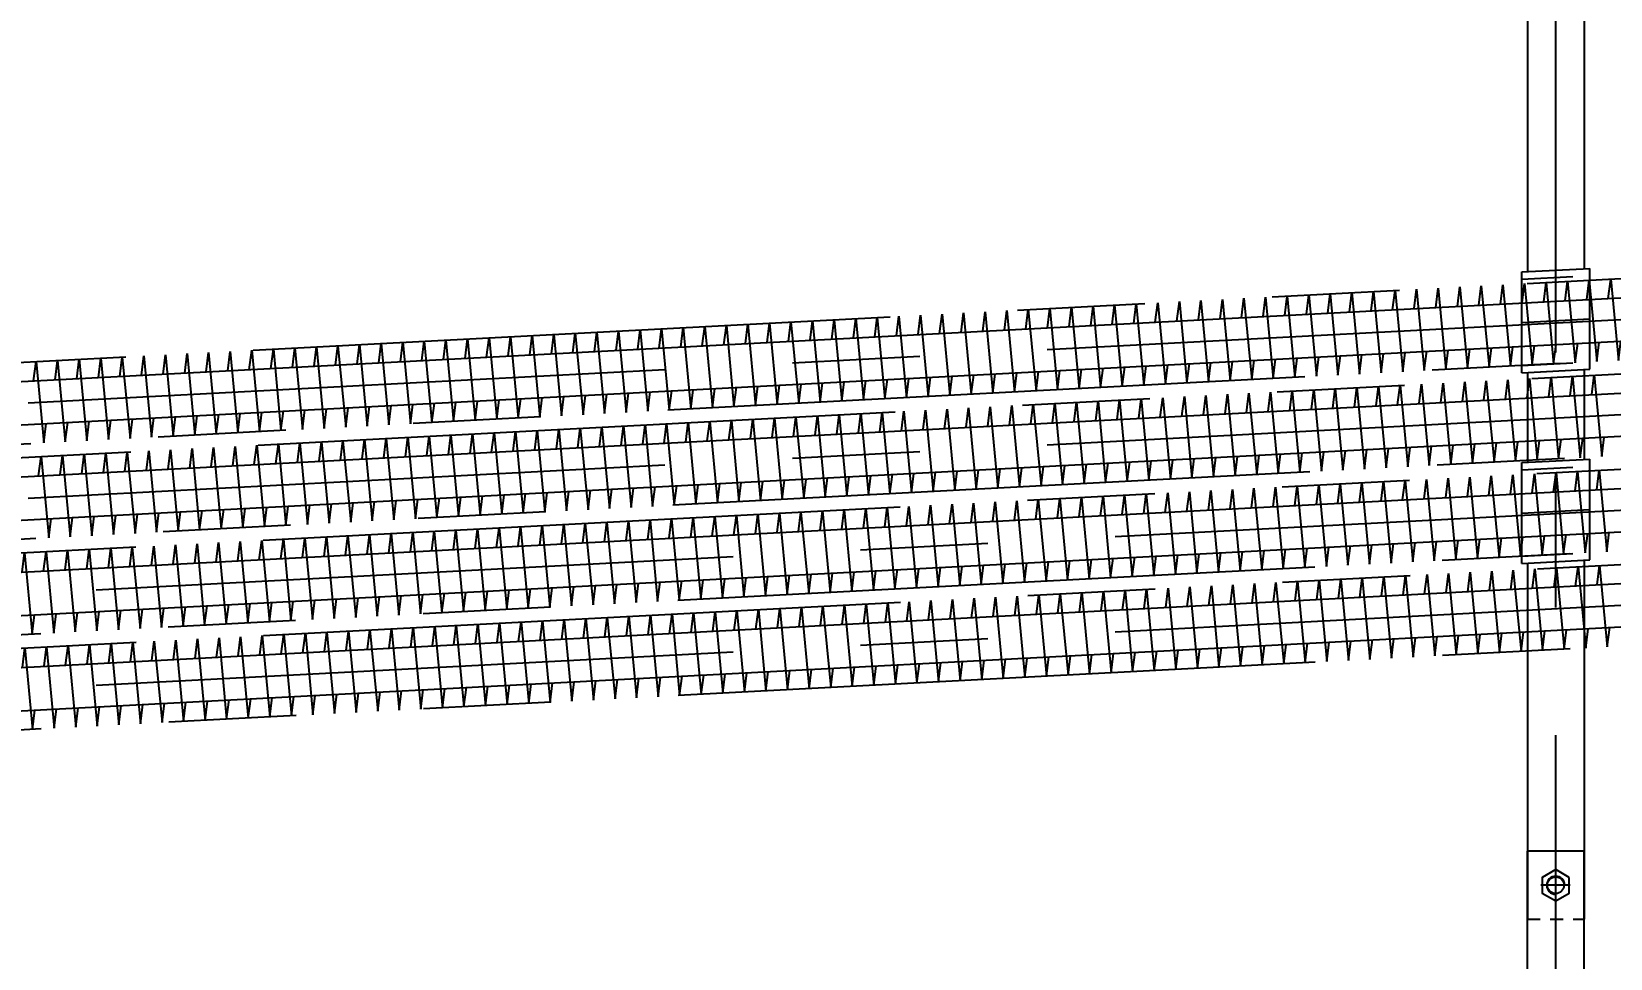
# Model space of a CAD drawing. Extents: x -4179 to 25200, y 0 to 17850.
# Drawn here: x 6583 to 7975, y 14489 to 15307 of the extents above; entities that cross this region are included whole.
import ezdxf

# ---------------------------------------------------------------- set-up
doc = ezdxf.new("R2010")
doc.units = 0
doc.header["$LTSCALE"] = 450
doc.header["$MEASUREMENT"] = 0
for name, pattern in [('CENTER', [2, 1.25, -0.25, 0.25, -0.25]), ('CENTSHORT', [0.22, 0.12, -0.05, 0, -0.05]), ('HIDSHORT', [0.18, 0.1, -0.08]), ('PHANTOM', [2.5, 1.25, -0.25, 0.25, -0.25, 0.25, -0.25])]:
    doc.linetypes.add(name, pattern=pattern)
for name, color, linetype in [('CEN', 1, 'CENTER'), ('DIM', 1, 'Continuous'), ('HID1', 8, 'PHANTOM'), ('TEXT', 4, 'Continuous'), ('Y', 2, 'HIDSHORT')]:
    doc.layers.add(name, color=color, linetype=linetype)
doc.styles.add('SIMP25', font='romans.shx', dxfattribs={"width": 0.8, "height": 75})
doc.dimstyles.get("Standard").update_dxf_attribs({"dimscale": 500.1, "dimtxt": 75, "dimasz": 0.18, "dimexe": 0.18, "dimexo": 0.0625, "dimgap": 0.075, "dimtad": 1, "dimdec": 0, "dimrnd": 0.5, "dimzin": 0, "dimdsep": 46, "dimtxsty": 'SIMP25', "dimcen": 0.09, "dimadec": 0, "dimazin": 0, "dimtfac": 1, "dimtdec": 0, "dimtmove": 1, "dimatfit": 3, "dimfxl": 1, "dimtolj": 1, "dimtzin": 0, "dimarcsym": 0})

# ---------------------------------------------------------------- blocks, each defined once
blk = doc.blocks.new('*D42')
at = {"layer": 'Defpoints', "color": 0, "transparency": 16777216}
for p in [(11416.8, 16696.9), (11416.8, 15760.1), (2028.8, 14683.9)]:
    blk.add_point(p, dxfattribs=at)
at = {"layer": 'DIM', "color": 0, "lineweight": -2, "transparency": 16777216}
for p, q in [((2028.8, 14715.2), (2028.8, 16786.9)), ((11416.8, 15791.4), (11416.8, 16786.9)), ((2118.8, 16696.9), (11326.8, 16696.9))]:
    blk.add_line(p, q, dxfattribs=at)
at = {"layer": 'DIM', "color": 0, "transparency": 16777216}
for points in [[(2118.8, 16711.9), (2118.8, 16681.9), (2028.8, 16696.9)], [(11326.8, 16711.9), (11326.8, 16681.9), (11416.8, 16696.9)]]:
    blk.add_solid(points, dxfattribs=at)
at = {"layer": 'DIM', "color": 0, "transparency": 16777216, "insert": (6722.8, 16771.9), "char_height": 75, "attachment_point": 5, "style": 'SIMP25'}
blk.add_mtext('\\A1;9388', dxfattribs=at)
blk = doc.blocks.new('NUT-M16-F')
at = {"color": 1, "linetype": 'CENTSHORT'}
for p, q in [((14.2, 0), (-14.3, 0)), ((0, 12.7), (0, -13))]:
    blk.add_line(p, q, dxfattribs=at)
at = {"color": 0, "linetype": 'ByBlock'}
blk.add_lwpolyline([(-6.9, 12), (-13.9, 0), (-6.9, -12), (6.9, -12), (13.9, 0), (6.9, 12)], close=True, dxfattribs=at)
blk.add_circle((0, 0), 7.4, dxfattribs=at)
blk.add_arc((0, 0), 8, 90, 0, dxfattribs=at)
blk = doc.blocks.new('A-HANG_CLAMP-F')
at = {"color": 0, "linetype": 'ByBlock'}
for p, q in [((25, 30), (-25, 30)), ((-25, -130), (-25, 30)), ((25, -130), (25, 30)), ((25, -130), (-25, -130))]:
    blk.add_line(p, q, dxfattribs=at)
at = {"color": 0, "linetype": 'ByBlock', "rotation": 270}
for p in [(0, 0), (0, -100)]:
    blk.add_blockref('NUT-M16-F', p, dxfattribs=at)

msp = doc.modelspace()

# ---------------------------------------------------------------- linework, layer by layer
for p, q in [((2084.7, 14762.9), (11191, 15240.2)), ((2086.7, 14724.8), (11193, 15202.1)), ((2084.7, 14678.9), (11303, 15162)), ((2086.7, 14640.8), (11305, 15124)), ((7896.9, 15094.8), (7956.8, 15098)), ((7896.9, 15005.9), (7896.9, 15094.8)), ((7956.8, 15009.1), (7956.8, 15098)), ((2144.7, 14597.9), (11415, 15083.8)), ((2146.7, 14559.8), (11417, 15045.7)), ((2144.7, 14513.9), (11527, 15005.6)), ((7896.9, 15005.9), (7956.8, 15009.1)), ((2146.7, 14475.8), (11529, 14967.6)), ((7896.9, 14926.7), (7956.8, 14929.8)), ((7896.9, 14837.8), (7896.9, 14926.7)), ((7956.8, 14840.9), (7956.8, 14929.8)), ((7896.9, 14837.8), (7956.8, 14840.9))]:
    msp.add_line(p, q)
at = {"color": 1, "linetype": 'HIDSHORT', "ltscale": 0.25}
msp.add_line((7901.8, 14523.9), (7951.8, 14523.9), dxfattribs=at)
at = {"layer": 'CEN'}
for p, q in [((7926.8, 13223.9), (7926.8, 16516.6)), ((2085.7, 14743.8), (11192, 15221.1)), ((2085.7, 14659.8), (11304, 15143)), ((2145.7, 14578.8), (11416, 15064.7)), ((7896.9, 15050.4), (7956.8, 15053.5)), ((2145.7, 14494.8), (11528, 14986.6)), ((7896.9, 14882.2), (7956.8, 14885.4))]:
    msp.add_line(p, q, dxfattribs=at)
for points in [[(7802, 15062.5), (7804.1, 15079.6), (7810.9, 15007.8), (7813, 15024.9)], [(7821, 15063.5), (7823.2, 15080.6), (7829.9, 15008.8), (7832, 15025.9)], [(7840.1, 15064.5), (7842.2, 15081.6), (7848.9, 15009.8), (7851.1, 15026.9)], [(7859.1, 15065.5), (7861.2, 15082.6), (7868, 15010.8), (7870.1, 15027.9)], [(7878.1, 15066.5), (7880.2, 15083.6), (7887, 15011.8), (7889.1, 15028.9)], [(7897.1, 15067.5), (7899.3, 15084.6), (7906, 15012.8), (7908.1, 15029.9)], [(7916.2, 15068.5), (7918.3, 15085.6), (7925, 15013.8), (7927.1, 15030.9)], [(7935.2, 15069.5), (7937.3, 15086.6), (7944.1, 15014.8), (7946.2, 15031.9)], [(7954.2, 15070.5), (7956.3, 15087.6), (7963.1, 15015.8), (7965.2, 15032.9)], [(7973.2, 15071.5), (7975.3, 15088.6), (7982.1, 15016.7), (7984.2, 15033.9)], [(7535.7, 15048.5), (7537.8, 15065.7), (7544.6, 14993.8), (7546.7, 15011)], [(7554.7, 15049.5), (7556.8, 15066.7), (7563.6, 14994.8), (7565.7, 15011.9)], [(7573.7, 15050.5), (7575.8, 15067.7), (7582.6, 14995.8), (7584.7, 15012.9)], [(7592.8, 15051.5), (7594.9, 15068.7), (7601.6, 14996.8), (7603.7, 15013.9)], [(7611.8, 15052.5), (7613.9, 15069.6), (7620.7, 14997.8), (7622.8, 15014.9)], [(7630.8, 15053.5), (7632.9, 15070.6), (7639.7, 14998.8), (7641.8, 15015.9)], [(7649.8, 15054.5), (7651.9, 15071.6), (7658.7, 14999.8), (7660.8, 15016.9)], [(7668.9, 15055.5), (7671, 15072.6), (7677.7, 15000.8), (7679.8, 15017.9)], [(7687.9, 15056.5), (7690, 15073.6), (7696.8, 15001.8), (7698.9, 15018.9)], [(7706.9, 15057.5), (7709, 15074.6), (7715.8, 15002.8), (7717.9, 15019.9)], [(7725.9, 15058.5), (7728, 15075.6), (7734.8, 15003.8), (7736.9, 15020.9)], [(7745, 15059.5), (7747.1, 15076.6), (7753.8, 15004.8), (7755.9, 15021.9)], [(7764, 15060.5), (7766.1, 15077.6), (7772.9, 15005.8), (7775, 15022.9)], [(7783, 15061.5), (7785.1, 15078.6), (7791.9, 15006.8), (7794, 15023.9)], [(7269.4, 15034.6), (7271.5, 15051.7), (7278.2, 14979.9), (7280.3, 14997)], [(7288.4, 15035.6), (7290.5, 15052.7), (7297.3, 14980.9), (7299.4, 14998)], [(7307.4, 15036.6), (7309.5, 15053.7), (7316.3, 14981.9), (7318.4, 14999)], [(7326.4, 15037.6), (7328.5, 15054.7), (7335.3, 14982.8), (7337.4, 15000)], [(7345.5, 15038.6), (7347.6, 15055.7), (7354.3, 14983.8), (7356.4, 15001)], [(7364.5, 15039.6), (7366.6, 15056.7), (7373.4, 14984.8), (7375.5, 15002)], [(7383.5, 15040.6), (7385.6, 15057.7), (7392.4, 14985.8), (7394.5, 15003)], [(7402.5, 15041.5), (7404.6, 15058.7), (7411.4, 14986.8), (7413.5, 15004)], [(7421.5, 15042.5), (7423.7, 15059.7), (7430.4, 14987.8), (7432.5, 15005)], [(7440.6, 15043.5), (7442.7, 15060.7), (7449.4, 14988.8), (7451.6, 15006)], [(7459.6, 15044.5), (7461.7, 15061.7), (7468.5, 14989.8), (7470.6, 15007)], [(7478.6, 15045.5), (7480.7, 15062.7), (7487.5, 14990.8), (7489.6, 15008)], [(7497.6, 15046.5), (7499.7, 15063.7), (7506.5, 14991.8), (7508.6, 15009)], [(7516.7, 15047.5), (7518.8, 15064.7), (7525.5, 14992.8), (7527.6, 15010)], [(7022, 15021.6), (7024.2, 15038.7), (7030.9, 14966.9), (7033, 14984)], [(7041.1, 15022.6), (7043.2, 15039.7), (7049.9, 14967.9), (7052.1, 14985)], [(7060.1, 15023.6), (7062.2, 15040.7), (7069, 14968.9), (7071.1, 14986)], [(7079.1, 15024.6), (7081.2, 15041.7), (7088, 14969.9), (7090.1, 14987)], [(7098.1, 15025.6), (7100.2, 15042.7), (7107, 14970.9), (7109.1, 14988)], [(7117.2, 15026.6), (7119.3, 15043.7), (7126, 14971.9), (7128.1, 14989)], [(7136.2, 15027.6), (7138.3, 15044.7), (7145.1, 14972.9), (7147.2, 14990)], [(7155.2, 15028.6), (7157.3, 15045.7), (7164.1, 14973.9), (7166.2, 14991)], [(7174.2, 15029.6), (7176.3, 15046.7), (7183.1, 14974.9), (7185.2, 14992)], [(7193.3, 15030.6), (7195.4, 15047.7), (7202.1, 14975.9), (7204.2, 14993)], [(7212.3, 15031.6), (7214.4, 15048.7), (7221.2, 14976.9), (7223.3, 14994)], [(7231.3, 15032.6), (7233.4, 15049.7), (7240.2, 14977.9), (7242.3, 14995)], [(7250.3, 15033.6), (7252.4, 15050.7), (7259.2, 14978.9), (7261.3, 14996)], [(6755.7, 15007.6), (6757.8, 15024.8), (6764.6, 14952.9), (6766.7, 14970.1)], [(6774.7, 15008.6), (6776.8, 15025.8), (6783.6, 14953.9), (6785.7, 14971.1)], [(6793.8, 15009.6), (6795.9, 15026.8), (6802.6, 14954.9), (6804.7, 14972.1)], [(6812.8, 15010.6), (6814.9, 15027.8), (6821.7, 14955.9), (6823.8, 14973.1)], [(6831.8, 15011.6), (6833.9, 15028.8), (6840.7, 14956.9), (6842.8, 14974.1)], [(6850.8, 15012.6), (6852.9, 15029.8), (6859.7, 14957.9), (6861.8, 14975.1)], [(6869.9, 15013.6), (6872, 15030.8), (6878.7, 14958.9), (6880.8, 14976.1)], [(6888.9, 15014.6), (6891, 15031.8), (6897.8, 14959.9), (6899.9, 14977.1)], [(6907.9, 15015.6), (6910, 15032.8), (6916.8, 14960.9), (6918.9, 14978)], [(6926.9, 15016.6), (6929, 15033.8), (6935.8, 14961.9), (6937.9, 14979)], [(6945.9, 15017.6), (6948.1, 15034.8), (6954.8, 14962.9), (6956.9, 14980)], [(6965, 15018.6), (6967.1, 15035.8), (6973.8, 14963.9), (6976, 14981)], [(6984, 15019.6), (6986.1, 15036.7), (6992.9, 14964.9), (6995, 14982)], [(7003, 15020.6), (7005.1, 15037.7), (7011.9, 14965.9), (7014, 14983)], [(6584.5, 14998.7), (6586.6, 15015.8), (6593.4, 14944), (6595.5, 14961.1)], [(6603.5, 14999.7), (6605.6, 15016.8), (6612.4, 14945), (6614.5, 14962.1)], [(6622.5, 15000.7), (6624.6, 15017.8), (6631.4, 14946), (6633.5, 14963.1)], [(6641.6, 15001.7), (6643.7, 15018.8), (6650.4, 14947), (6652.5, 14964.1)], [(6660.6, 15002.7), (6662.7, 15019.8), (6669.5, 14948), (6671.6, 14965.1)], [(6679.6, 15003.7), (6681.7, 15020.8), (6688.5, 14949), (6690.6, 14966.1)], [(6698.6, 15004.7), (6700.7, 15021.8), (6707.5, 14949.9), (6709.6, 14967.1)], [(6717.7, 15005.7), (6719.8, 15022.8), (6726.5, 14950.9), (6728.6, 14968.1)], [(6736.7, 15006.7), (6738.8, 15023.8), (6745.6, 14951.9), (6747.7, 14969.1)], [(7825.4, 14979.7), (7827.5, 14996.8), (7834.3, 14925), (7836.4, 14942.1)], [(7844.5, 14980.7), (7846.6, 14997.8), (7853.3, 14926), (7855.4, 14943.1)], [(7863.5, 14981.7), (7865.6, 14998.8), (7872.4, 14927), (7874.5, 14944.1)], [(7882.5, 14982.7), (7884.6, 14999.8), (7891.4, 14928), (7893.5, 14945.1)], [(7901.5, 14983.7), (7903.6, 15000.8), (7910.4, 14929), (7912.5, 14946.1)], [(7920.6, 14984.7), (7922.7, 15001.8), (7929.4, 14930), (7931.5, 14947.1)], [(7939.6, 14985.7), (7941.7, 15002.8), (7948.5, 14931), (7950.6, 14948.1)], [(7958.6, 14986.7), (7960.7, 15003.8), (7967.5, 14932), (7969.6, 14949.1)], [(7559.1, 14965.8), (7561.2, 14982.9), (7568, 14911), (7570.1, 14928.2)], [(7578.1, 14966.8), (7580.2, 14983.9), (7587, 14912), (7589.1, 14929.2)], [(7597.2, 14967.7), (7599.3, 14984.9), (7606, 14913), (7608.1, 14930.2)], [(7616.2, 14968.7), (7618.3, 14985.9), (7625.1, 14914), (7627.2, 14931.2)], [(7635.2, 14969.7), (7637.3, 14986.9), (7644.1, 14915), (7646.2, 14932.2)], [(7654.2, 14970.7), (7656.3, 14987.9), (7663.1, 14916), (7665.2, 14933.2)], [(7673.2, 14971.7), (7675.4, 14988.9), (7682.1, 14917), (7684.2, 14934.2)], [(7692.3, 14972.7), (7694.4, 14989.9), (7701.1, 14918), (7703.3, 14935.2)], [(7711.3, 14973.7), (7713.4, 14990.9), (7720.2, 14919), (7722.3, 14936.2)], [(7730.3, 14974.7), (7732.4, 14991.9), (7739.2, 14920), (7741.3, 14937.2)], [(7749.3, 14975.7), (7751.4, 14992.9), (7758.2, 14921), (7760.3, 14938.1)], [(7768.4, 14976.7), (7770.5, 14993.9), (7777.2, 14922), (7779.3, 14939.1)], [(7787.4, 14977.7), (7789.5, 14994.9), (7796.3, 14923), (7798.4, 14940.1)], [(7806.4, 14978.7), (7808.5, 14995.8), (7815.3, 14924), (7817.4, 14941.1)], [(7292.8, 14951.8), (7294.9, 14968.9), (7301.6, 14897.1), (7303.8, 14914.2)], [(7311.8, 14952.8), (7313.9, 14969.9), (7320.7, 14898.1), (7322.8, 14915.2)], [(7330.8, 14953.8), (7332.9, 14970.9), (7339.7, 14899.1), (7341.8, 14916.2)], [(7349.8, 14954.8), (7351.9, 14971.9), (7358.7, 14900.1), (7360.8, 14917.2)], [(7368.9, 14955.8), (7371, 14972.9), (7377.7, 14901.1), (7379.8, 14918.2)], [(7387.9, 14956.8), (7390, 14973.9), (7396.8, 14902.1), (7398.9, 14919.2)], [(7406.9, 14957.8), (7409, 14974.9), (7415.8, 14903.1), (7417.9, 14920.2)], [(7425.9, 14958.8), (7428, 14975.9), (7434.8, 14904.1), (7436.9, 14921.2)], [(7445, 14959.8), (7447.1, 14976.9), (7453.8, 14905.1), (7455.9, 14922.2)], [(7464, 14960.8), (7466.1, 14977.9), (7472.9, 14906.1), (7475, 14923.2)], [(7483, 14961.8), (7485.1, 14978.9), (7491.9, 14907.1), (7494, 14924.2)], [(7502, 14962.8), (7504.1, 14979.9), (7510.9, 14908.1), (7513, 14925.2)], [(7521.1, 14963.8), (7523.2, 14980.9), (7529.9, 14909), (7532, 14926.2)], [(7540.1, 14964.8), (7542.2, 14981.9), (7549, 14910), (7551.1, 14927.2)], [(7026.4, 14937.8), (7028.5, 14955), (7035.3, 14883.1), (7037.4, 14900.3)], [(7045.5, 14938.8), (7047.6, 14956), (7054.3, 14884.1), (7056.4, 14901.3)], [(7064.5, 14939.8), (7066.6, 14957), (7073.4, 14885.1), (7075.5, 14902.3)], [(7083.5, 14940.8), (7085.6, 14958), (7092.4, 14886.1), (7094.5, 14903.3)], [(7102.5, 14941.8), (7104.6, 14959), (7111.4, 14887.1), (7113.5, 14904.2)], [(7121.6, 14942.8), (7123.7, 14960), (7130.4, 14888.1), (7132.5, 14905.2)], [(7140.6, 14943.8), (7142.7, 14961), (7149.5, 14889.1), (7151.6, 14906.2)], [(7159.6, 14944.8), (7161.7, 14962), (7168.5, 14890.1), (7170.6, 14907.2)], [(7178.6, 14945.8), (7180.7, 14962.9), (7187.5, 14891.1), (7189.6, 14908.2)], [(7197.7, 14946.8), (7199.8, 14963.9), (7206.5, 14892.1), (7208.6, 14909.2)], [(7216.7, 14947.8), (7218.8, 14964.9), (7225.5, 14893.1), (7227.7, 14910.2)], [(7235.7, 14948.8), (7237.8, 14965.9), (7244.6, 14894.1), (7246.7, 14911.2)], [(7254.7, 14949.8), (7256.8, 14966.9), (7263.6, 14895.1), (7265.7, 14912.2)], [(7273.7, 14950.8), (7275.9, 14967.9), (7282.6, 14896.1), (7284.7, 14913.2)], [(6760.1, 14923.9), (6762.2, 14941), (6769, 14869.2), (6771.1, 14886.3)], [(6779.1, 14924.9), (6781.2, 14942), (6788, 14870.2), (6790.1, 14887.3)], [(6798.1, 14925.9), (6800.3, 14943), (6807, 14871.2), (6809.1, 14888.3)], [(6817.2, 14926.9), (6819.3, 14944), (6826, 14872.2), (6828.2, 14889.3)], [(6836.2, 14927.9), (6838.3, 14945), (6845.1, 14873.2), (6847.2, 14890.3)], [(6855.2, 14928.9), (6857.3, 14946), (6864.1, 14874.2), (6866.2, 14891.3)], [(6874.2, 14929.9), (6876.4, 14947), (6883.1, 14875.2), (6885.2, 14892.3)], [(6893.3, 14930.9), (6895.4, 14948), (6902.1, 14876.1), (6904.2, 14893.3)], [(6912.3, 14931.9), (6914.4, 14949), (6921.2, 14877.1), (6923.3, 14894.3)], [(6931.3, 14932.9), (6933.4, 14950), (6940.2, 14878.1), (6942.3, 14895.3)], [(6950.3, 14933.9), (6952.4, 14951), (6959.2, 14879.1), (6961.3, 14896.3)], [(6969.4, 14934.8), (6971.5, 14952), (6978.2, 14880.1), (6980.3, 14897.3)], [(6988.4, 14935.8), (6990.5, 14953), (6997.3, 14881.1), (6999.4, 14898.3)], [(7007.4, 14936.8), (7009.5, 14954), (7016.3, 14882.1), (7018.4, 14899.3)], [(6588.9, 14914.9), (6591, 14932), (6597.8, 14860.2), (6599.9, 14877.3)], [(6607.9, 14915.9), (6610, 14933), (6616.8, 14861.2), (6618.9, 14878.3)], [(6626.9, 14916.9), (6629, 14934), (6635.8, 14862.2), (6637.9, 14879.3)], [(6646, 14917.9), (6648.1, 14935), (6654.8, 14863.2), (6656.9, 14880.3)], [(6665, 14918.9), (6667.1, 14936), (6673.9, 14864.2), (6676, 14881.3)], [(6684, 14919.9), (6686.1, 14937), (6692.9, 14865.2), (6695, 14882.3)], [(6703, 14920.9), (6705.1, 14938), (6711.9, 14866.2), (6714, 14883.3)], [(6722.1, 14921.9), (6724.2, 14939), (6730.9, 14867.2), (6733, 14884.3)], [(6741.1, 14922.9), (6743.2, 14940), (6750, 14868.2), (6752.1, 14885.3)], [(7829.8, 14895.8), (7831.9, 14912.9), (7838.7, 14841.1), (7840.8, 14858.2)], [(7848.9, 14896.8), (7851, 14913.9), (7857.7, 14842.1), (7859.8, 14859.2)], [(7867.9, 14897.8), (7870, 14914.9), (7876.8, 14843.1), (7878.9, 14860.2)], [(7886.9, 14898.8), (7889, 14915.9), (7895.8, 14844.1), (7897.9, 14861.2)], [(7905.9, 14899.8), (7908, 14916.9), (7914.8, 14845.1), (7916.9, 14862.2)], [(7925, 14900.8), (7927.1, 14917.9), (7933.8, 14846.1), (7935.9, 14863.2)], [(7944, 14901.8), (7946.1, 14918.9), (7952.9, 14847.1), (7955, 14864.2)], [(7963, 14902.8), (7965.1, 14919.9), (7971.9, 14848.1), (7974, 14865.2)], [(7563.5, 14881.8), (7565.6, 14899), (7572.4, 14827.1), (7574.5, 14844.3)], [(7582.5, 14882.8), (7584.6, 14900), (7591.4, 14828.1), (7593.5, 14845.3)], [(7601.5, 14883.8), (7603.7, 14901), (7610.4, 14829.1), (7612.5, 14846.3)], [(7620.6, 14884.8), (7622.7, 14902), (7629.4, 14830.1), (7631.6, 14847.3)], [(7639.6, 14885.8), (7641.7, 14903), (7648.5, 14831.1), (7650.6, 14848.3)], [(7658.6, 14886.8), (7660.7, 14904), (7667.5, 14832.1), (7669.6, 14849.2)], [(7677.6, 14887.8), (7679.8, 14905), (7686.5, 14833.1), (7688.6, 14850.2)], [(7696.7, 14888.8), (7698.8, 14906), (7705.5, 14834.1), (7707.7, 14851.2)], [(7715.7, 14889.8), (7717.8, 14906.9), (7724.6, 14835.1), (7726.7, 14852.2)], [(7734.7, 14890.8), (7736.8, 14907.9), (7743.6, 14836.1), (7745.7, 14853.2)], [(7753.7, 14891.8), (7755.8, 14908.9), (7762.6, 14837.1), (7764.7, 14854.2)], [(7772.8, 14892.8), (7774.9, 14909.9), (7781.6, 14838.1), (7783.7, 14855.2)], [(7791.8, 14893.8), (7793.9, 14910.9), (7800.7, 14839.1), (7802.8, 14856.2)], [(7810.8, 14894.8), (7812.9, 14911.9), (7819.7, 14840.1), (7821.8, 14857.2)], [(7297.2, 14867.9), (7299.3, 14885), (7306, 14813.2), (7308.1, 14830.3)], [(7316.2, 14868.9), (7318.3, 14886), (7325.1, 14814.2), (7327.2, 14831.3)], [(7335.2, 14869.9), (7337.3, 14887), (7344.1, 14815.2), (7346.2, 14832.3)], [(7354.2, 14870.9), (7356.3, 14888), (7363.1, 14816.2), (7365.2, 14833.3)], [(7373.3, 14871.9), (7375.4, 14889), (7382.1, 14817.2), (7384.2, 14834.3)], [(7392.3, 14872.9), (7394.4, 14890), (7401.2, 14818.2), (7403.3, 14835.3)], [(7411.3, 14873.9), (7413.4, 14891), (7420.2, 14819.2), (7422.3, 14836.3)], [(7430.3, 14874.9), (7432.4, 14892), (7439.2, 14820.2), (7441.3, 14837.3)], [(7449.4, 14875.9), (7451.5, 14893), (7458.2, 14821.1), (7460.3, 14838.3)], [(7468.4, 14876.9), (7470.5, 14894), (7477.3, 14822.1), (7479.4, 14839.3)], [(7487.4, 14877.9), (7489.5, 14895), (7496.3, 14823.1), (7498.4, 14840.3)], [(7506.4, 14878.8), (7508.5, 14896), (7515.3, 14824.1), (7517.4, 14841.3)], [(7525.5, 14879.8), (7527.6, 14897), (7534.3, 14825.1), (7536.4, 14842.3)], [(7544.5, 14880.8), (7546.6, 14898), (7553.4, 14826.1), (7555.5, 14843.3)], [(7030.8, 14853.9), (7032.9, 14871.1), (7039.7, 14799.2), (7041.8, 14816.3)], [(7049.9, 14854.9), (7052, 14872.1), (7058.7, 14800.2), (7060.8, 14817.3)], [(7068.9, 14855.9), (7071, 14873.1), (7077.8, 14801.2), (7079.9, 14818.3)], [(7087.9, 14856.9), (7090, 14874), (7096.8, 14802.2), (7098.9, 14819.3)], [(7106.9, 14857.9), (7109, 14875), (7115.8, 14803.2), (7117.9, 14820.3)], [(7126, 14858.9), (7128.1, 14876), (7134.8, 14804.2), (7136.9, 14821.3)], [(7145, 14859.9), (7147.1, 14877), (7153.9, 14805.2), (7156, 14822.3)], [(7164, 14860.9), (7166.1, 14878), (7172.9, 14806.2), (7175, 14823.3)], [(7183, 14861.9), (7185.1, 14879), (7191.9, 14807.2), (7194, 14824.3)], [(7202, 14862.9), (7204.2, 14880), (7210.9, 14808.2), (7213, 14825.3)], [(7221.1, 14863.9), (7223.2, 14881), (7229.9, 14809.2), (7232.1, 14826.3)], [(7240.1, 14864.9), (7242.2, 14882), (7249, 14810.2), (7251.1, 14827.3)], [(7259.1, 14865.9), (7261.2, 14883), (7268, 14811.2), (7270.1, 14828.3)], [(7278.1, 14866.9), (7280.2, 14884), (7287, 14812.2), (7289.1, 14829.3)], [(6764.5, 14840), (6766.6, 14857.1), (6773.4, 14785.3), (6775.5, 14802.4)], [(6783.5, 14841), (6785.6, 14858.1), (6792.4, 14786.3), (6794.5, 14803.4)], [(6802.5, 14842), (6804.7, 14859.1), (6811.4, 14787.2), (6813.5, 14804.4)], [(6821.6, 14843), (6823.7, 14860.1), (6830.4, 14788.2), (6832.6, 14805.4)], [(6840.6, 14844), (6842.7, 14861.1), (6849.5, 14789.2), (6851.6, 14806.4)], [(6859.6, 14845), (6861.7, 14862.1), (6868.5, 14790.2), (6870.6, 14807.4)], [(6878.6, 14845.9), (6880.7, 14863.1), (6887.5, 14791.2), (6889.6, 14808.4)], [(6897.7, 14846.9), (6899.8, 14864.1), (6906.5, 14792.2), (6908.6, 14809.4)], [(6916.7, 14847.9), (6918.8, 14865.1), (6925.6, 14793.2), (6927.7, 14810.4)], [(6935.7, 14848.9), (6937.8, 14866.1), (6944.6, 14794.2), (6946.7, 14811.4)], [(6954.7, 14849.9), (6956.8, 14867.1), (6963.6, 14795.2), (6965.7, 14812.4)], [(6973.8, 14850.9), (6975.9, 14868.1), (6982.6, 14796.2), (6984.7, 14813.4)], [(6992.8, 14851.9), (6994.9, 14869.1), (7001.7, 14797.2), (7003.8, 14814.4)], [(7011.8, 14852.9), (7013.9, 14870.1), (7020.7, 14798.2), (7022.8, 14815.3)], [(6574.3, 14830), (6576.4, 14847.1), (6583.1, 14775.3), (6585.2, 14792.4)], [(6593.3, 14831), (6595.4, 14848.1), (6602.2, 14776.3), (6604.3, 14793.4)], [(6612.3, 14832), (6614.4, 14849.1), (6621.2, 14777.3), (6623.3, 14794.4)], [(6631.3, 14833), (6633.4, 14850.1), (6640.2, 14778.3), (6642.3, 14795.4)], [(6650.4, 14834), (6652.5, 14851.1), (6659.2, 14779.3), (6661.3, 14796.4)], [(6669.4, 14835), (6671.5, 14852.1), (6678.3, 14780.3), (6680.4, 14797.4)], [(6688.4, 14836), (6690.5, 14853.1), (6697.3, 14781.3), (6699.4, 14798.4)], [(6707.4, 14837), (6709.5, 14854.1), (6716.3, 14782.3), (6718.4, 14799.4)], [(6726.5, 14838), (6728.6, 14855.1), (6735.3, 14783.3), (6737.4, 14800.4)], [(6745.5, 14839), (6747.6, 14856.1), (6754.4, 14784.3), (6756.5, 14801.4)], [(7830.2, 14811.8), (7832.3, 14829), (7839.1, 14757.1), (7841.2, 14774.2)], [(7849.3, 14812.8), (7851.4, 14829.9), (7858.1, 14758.1), (7860.2, 14775.2)], [(7868.3, 14813.8), (7870.4, 14830.9), (7877.2, 14759.1), (7879.3, 14776.2)], [(7887.3, 14814.8), (7889.4, 14831.9), (7896.2, 14760.1), (7898.3, 14777.2)], [(7906.3, 14815.8), (7908.4, 14832.9), (7915.2, 14761.1), (7917.3, 14778.2)], [(7925.4, 14816.8), (7927.5, 14833.9), (7934.2, 14762.1), (7936.3, 14779.2)], [(7944.4, 14817.8), (7946.5, 14834.9), (7953.3, 14763.1), (7955.4, 14780.2)], [(7963.4, 14818.8), (7965.5, 14835.9), (7972.3, 14764.1), (7974.4, 14781.2)], [(7563.9, 14797.9), (7566, 14815), (7572.8, 14743.1), (7574.9, 14760.3)], [(7582.9, 14798.9), (7585, 14816), (7591.8, 14744.1), (7593.9, 14761.3)], [(7601.9, 14799.9), (7604.1, 14817), (7610.8, 14745.1), (7612.9, 14762.3)], [(7621, 14800.9), (7623.1, 14818), (7629.8, 14746.1), (7632, 14763.3)], [(7640, 14801.8), (7642.1, 14819), (7648.9, 14747.1), (7651, 14764.3)], [(7659, 14802.8), (7661.1, 14820), (7667.9, 14748.1), (7670, 14765.3)], [(7678, 14803.8), (7680.1, 14821), (7686.9, 14749.1), (7689, 14766.3)], [(7697.1, 14804.8), (7699.2, 14822), (7705.9, 14750.1), (7708, 14767.3)], [(7716.1, 14805.8), (7718.2, 14823), (7725, 14751.1), (7727.1, 14768.3)], [(7735.1, 14806.8), (7737.2, 14824), (7744, 14752.1), (7746.1, 14769.3)], [(7754.1, 14807.8), (7756.2, 14825), (7763, 14753.1), (7765.1, 14770.3)], [(7773.2, 14808.8), (7775.3, 14826), (7782, 14754.1), (7784.1, 14771.3)], [(7792.2, 14809.8), (7794.3, 14827), (7801.1, 14755.1), (7803.2, 14772.2)], [(7811.2, 14810.8), (7813.3, 14828), (7820.1, 14756.1), (7822.2, 14773.2)], [(7316.6, 14784.9), (7318.7, 14802), (7325.5, 14730.2), (7327.6, 14747.3)], [(7335.6, 14785.9), (7337.7, 14803), (7344.5, 14731.2), (7346.6, 14748.3)], [(7354.6, 14786.9), (7356.7, 14804), (7363.5, 14732.2), (7365.6, 14749.3)], [(7373.7, 14787.9), (7375.8, 14805), (7382.5, 14733.2), (7384.6, 14750.3)], [(7392.7, 14788.9), (7394.8, 14806), (7401.6, 14734.2), (7403.7, 14751.3)], [(7411.7, 14789.9), (7413.8, 14807), (7420.6, 14735.2), (7422.7, 14752.3)], [(7430.7, 14790.9), (7432.8, 14808), (7439.6, 14736.2), (7441.7, 14753.3)], [(7449.8, 14791.9), (7451.9, 14809), (7458.6, 14737.2), (7460.7, 14754.3)], [(7468.8, 14792.9), (7470.9, 14810), (7477.7, 14738.2), (7479.8, 14755.3)], [(7487.8, 14793.9), (7489.9, 14811), (7496.7, 14739.2), (7498.8, 14756.3)], [(7506.8, 14794.9), (7508.9, 14812), (7515.7, 14740.2), (7517.8, 14757.3)], [(7525.8, 14795.9), (7528, 14813), (7534.7, 14741.2), (7536.8, 14758.3)], [(7544.9, 14796.9), (7547, 14814), (7553.7, 14742.2), (7555.9, 14759.3)], [(7050.3, 14770.9), (7052.4, 14788.1), (7059.1, 14716.2), (7061.2, 14733.4)], [(7069.3, 14771.9), (7071.4, 14789.1), (7078.2, 14717.2), (7080.3, 14734.4)], [(7088.3, 14772.9), (7090.4, 14790.1), (7097.2, 14718.2), (7099.3, 14735.4)], [(7107.3, 14773.9), (7109.4, 14791.1), (7116.2, 14719.2), (7118.3, 14736.4)], [(7126.3, 14774.9), (7128.5, 14792.1), (7135.2, 14720.2), (7137.3, 14737.4)], [(7145.4, 14775.9), (7147.5, 14793.1), (7154.2, 14721.2), (7156.4, 14738.3)], [(7164.4, 14776.9), (7166.5, 14794.1), (7173.3, 14722.2), (7175.4, 14739.3)], [(7183.4, 14777.9), (7185.5, 14795.1), (7192.3, 14723.2), (7194.4, 14740.3)], [(7202.4, 14778.9), (7204.5, 14796.1), (7211.3, 14724.2), (7213.4, 14741.3)], [(7221.5, 14779.9), (7223.6, 14797), (7230.3, 14725.2), (7232.4, 14742.3)], [(7240.5, 14780.9), (7242.6, 14798), (7249.4, 14726.2), (7251.5, 14743.3)], [(7259.5, 14781.9), (7261.6, 14799), (7268.4, 14727.2), (7270.5, 14744.3)], [(7278.5, 14782.9), (7280.6, 14800), (7287.4, 14728.2), (7289.5, 14745.3)], [(7297.6, 14783.9), (7299.7, 14801), (7306.4, 14729.2), (7308.5, 14746.3)], [(6783.9, 14757), (6786, 14774.1), (6792.8, 14702.3), (6794.9, 14719.4)], [(6802.9, 14758), (6805, 14775.1), (6811.8, 14703.3), (6813.9, 14720.4)], [(6822, 14759), (6824.1, 14776.1), (6830.8, 14704.3), (6832.9, 14721.4)], [(6841, 14760), (6843.1, 14777.1), (6849.9, 14705.3), (6852, 14722.4)], [(6860, 14761), (6862.1, 14778.1), (6868.9, 14706.3), (6871, 14723.4)], [(6879, 14762), (6881.1, 14779.1), (6887.9, 14707.3), (6890, 14724.4)], [(6898.1, 14763), (6900.2, 14780.1), (6906.9, 14708.3), (6909, 14725.4)], [(6917.1, 14764), (6919.2, 14781.1), (6926, 14709.3), (6928.1, 14726.4)], [(6936.1, 14765), (6938.2, 14782.1), (6945, 14710.2), (6947.1, 14727.4)], [(6955.1, 14766), (6957.2, 14783.1), (6964, 14711.2), (6966.1, 14728.4)], [(6974.2, 14767), (6976.3, 14784.1), (6983, 14712.2), (6985.1, 14729.4)], [(6993.2, 14768), (6995.3, 14785.1), (7002.1, 14713.2), (7004.2, 14730.4)], [(7012.2, 14768.9), (7014.3, 14786.1), (7021.1, 14714.2), (7023.2, 14731.4)], [(7031.2, 14769.9), (7033.3, 14787.1), (7040.1, 14715.2), (7042.2, 14732.4)], [(6574.7, 14746), (6576.8, 14763.2), (6583.5, 14691.3), (6585.6, 14708.4)], [(6593.7, 14747), (6595.8, 14764.1), (6602.6, 14692.3), (6604.7, 14709.4)], [(6612.7, 14748), (6614.8, 14765.1), (6621.6, 14693.3), (6623.7, 14710.4)], [(6631.7, 14749), (6633.8, 14766.1), (6640.6, 14694.3), (6642.7, 14711.4)], [(6650.8, 14750), (6652.9, 14767.1), (6659.6, 14695.3), (6661.7, 14712.4)], [(6669.8, 14751), (6671.9, 14768.1), (6678.7, 14696.3), (6680.8, 14713.4)], [(6688.8, 14752), (6690.9, 14769.1), (6697.7, 14697.3), (6699.8, 14714.4)], [(6707.8, 14753), (6709.9, 14770.1), (6716.7, 14698.3), (6718.8, 14715.4)], [(6726.8, 14754), (6729, 14771.1), (6735.7, 14699.3), (6737.8, 14716.4)], [(6745.9, 14755), (6748, 14772.1), (6754.7, 14700.3), (6756.9, 14717.4)], [(6764.9, 14756), (6767, 14773.1), (6773.8, 14701.3), (6775.9, 14718.4)]]:
    msp.add_lwpolyline(points, dxfattribs=at)
at = {"layer": 'HID1'}
for points in [[(2284.2, 14790.3), (11072.1, 15250.9), (11075.9, 15178.9), (2288, 14718.3)], [(2288.6, 14706.6), (11076.5, 15167.1), (11080.3, 15095.1), (2292.4, 14634.6)], [(2293, 14622.6), (11080.9, 15083.2), (11084.7, 15011.2), (2296.8, 14550.6)], [(2293.4, 14538.7), (11081.3, 14999.2), (11085.1, 14927.2), (2297.2, 14466.7)]]:
    msp.add_lwpolyline(points, close=True, dxfattribs=at)
at = {"layer": 'TEXT'}
for p, q in [((7901.8, 16507.9), (7901.8, 15095.1)), ((7951.8, 16507.9), (7951.8, 15097.7)), ((7901.8, 15006.2), (7901.8, 14926.9)), ((7951.8, 15008.8), (7951.8, 14929.6)), ((7901.8, 14838), (7901.8, 14523.9)), ((7951.8, 14840.7), (7951.8, 14523.9))]:
    msp.add_line(p, q, dxfattribs=at)
at = {"layer": 'Y'}
for p, q in [((7896.9, 15088.4), (7956.8, 15091.5)), ((7896.9, 15012.4), (7956.8, 15015.5)), ((7896.9, 14920.2), (7956.8, 14923.4)), ((7896.9, 14844.2), (7956.8, 14847.4))]:
    msp.add_line(p, q, dxfattribs=at)

# ---------------------------------------------------------------- block references
at = {"color": 0, "linetype": 'ByBlock'}
msp.add_blockref('A-HANG_CLAMP-F', (7926.8, 14553.9), dxfattribs=at)

# ---------------------------------------------------------------- dimensions: what is measured, and where the dimension line sits
at = {"layer": 'DIM'}
dim = msp.add_linear_dim(base=(11416.8, 16696.9), p1=(2028.8, 14683.9), p2=(11416.8, 15760.1), dimstyle='Standard', dxfattribs=at)
dim.commit()
dim.dimension.update_dxf_attribs({"geometry": '*D42', "text_midpoint": (6722.8, 16771.9)})

doc.saveas('drawing.dxf')
